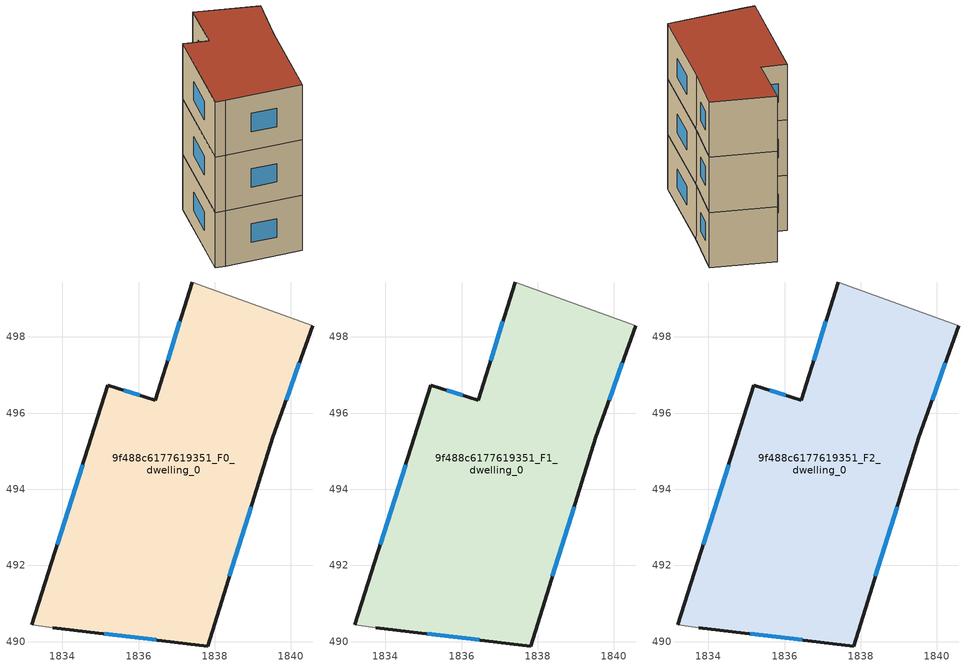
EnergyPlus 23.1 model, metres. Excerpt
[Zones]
9f488c6177619351_F0_dwelling_0
 floor ground (EU_floor_Construction): 1840.58,498.3 1839.53,495.37 1837.82,489.88 1833.75,490.37 1833.2,490.45 1835.2,496.74 1836.45,496.33 1837.41,499.44 z0
 wall outside (EU_wall_Construction): 1833.75,490.37 1837.82,489.88 1839.53,495.37 1840.58,498.3 / 1837.41,499.44 1836.45,496.33 1835.2,496.74 1833.2,490.45 z0:3
 wall adiabatic (EU_wall_Construction): 1840.58,498.3 1837.41,499.44 / 1833.2,490.45 1833.75,490.37 z0:3
 window (EU_Window_Construction): 1839.88,496.34 1840.23,497.32 / 1838.39,491.71 1838.96,493.54 / 1835.1,490.21 1836.46,490.04 / 1834.53,494.64 1833.86,492.54 / 1836.03,496.47 1835.61,496.6 / 1837.09,498.41 1836.77,497.37 z1:2
9f488c6177619351_F1_dwelling_0
 floor to 9f488c6177619351_F0_dwelling_0 (EU_floor_Construction): 1840.58,498.3 1839.53,495.37 1837.82,489.88 1833.75,490.37 1833.2,490.45 1835.2,496.74 1836.45,496.33 1837.41,499.44 z3
 wall outside (EU_wall_Construction): 1833.75,490.37 1837.82,489.88 1839.53,495.37 1840.58,498.3 / 1837.41,499.44 1836.45,496.33 1835.2,496.74 1833.2,490.45 z3:6
 wall adiabatic (EU_wall_Construction): 1840.58,498.3 1837.41,499.44 / 1833.2,490.45 1833.75,490.37 z3:6
 window (EU_Window_Construction): 1839.88,496.34 1840.23,497.32 / 1838.39,491.71 1838.96,493.54 / 1835.1,490.21 1836.46,490.04 / 1834.53,494.64 1833.86,492.54 / 1836.03,496.47 1835.61,496.6 / 1837.09,498.41 1836.77,497.37 z4:5
9f488c6177619351_F2_dwelling_0
 floor to 9f488c6177619351_F1_dwelling_0 (EU_floor_Construction): 1840.58,498.3 1839.53,495.37 1837.82,489.88 1833.75,490.37 1833.2,490.45 1835.2,496.74 1836.45,496.33 1837.41,499.44 z6
 wall outside (EU_wall_Construction): 1833.75,490.37 1837.82,489.88 1839.53,495.37 1840.58,498.3 / 1837.41,499.44 1836.45,496.33 1835.2,496.74 1833.2,490.45 z6:9
 wall adiabatic (EU_wall_Construction): 1840.58,498.3 1837.41,499.44 / 1833.2,490.45 1833.75,490.37 z6:9
 window (EU_Window_Construction): 1839.88,496.34 1840.23,497.32 / 1838.39,491.71 1838.96,493.54 / 1835.1,490.21 1836.46,490.04 / 1834.53,494.64 1833.86,492.54 / 1836.03,496.47 1835.61,496.6 / 1837.09,498.41 1836.77,497.37 z7:8
 roof outside (EU_roof_Construction): 1837.82,489.88 1839.53,495.37 1840.58,498.3 1837.41,499.44 1836.45,496.33 1835.2,496.74 1833.2,490.45 1833.75,490.37 z9
[Building]
EU S2 Campaign: North Axis=0; Terrain=City; Solar Distribution=FullExterior
[Site:Location]
Bologna: Latitude=44.5; Longitude=11.25; Time Zone=1; Elevation=37
[SizingPeriod:WeatherFileDays]
AnnualSizingPeriod: Begin Month=1; Begin Day of Month=1; End Month=12; End Day of Month=31; Day of Week for Start Day=Monday; Use Weather File Daylight Saving Period=No; Use Weather File Rain and Snow Indicators=No
[MATERIAL]
EU_InternalMass_Material: Roughness=MediumRough; Thickness=0.1; Conductivity=1; Density=1800; Specific Heat=900; Thermal Absorptance=0.9; Solar Absorptance=0.7; Visible Absorptance=0.7
[MATERIAL:NOMASS] Roughness=MediumRough; Thermal Absorptance=0.9; Solar Absorptance=0.7; Visible Absorptance=0.7
Name | Thermal Resistance
EU_wall_NoMass | 0.937881
EU_roof_NoMass | 0.548572
EU_floor_NoMass | 0.71348
[WINDOWMATERIAL:SIMPLEGLAZINGSYSTEM]
EU_Window_SimpleGlazing: UFactor=4.25633; Solar Heat Gain Coefficient=0.85; Visible Transmittance=0.85
[CONSTRUCTION]
EU_wall_Construction: EU_wall_NoMass
EU_roof_Construction: EU_roof_NoMass
EU_floor_Construction: EU_floor_NoMass
EU_Window_Construction: EU_Window_SimpleGlazing
EU_InternalMass_Construction: EU_InternalMass_Material
[ZONE] Type=1; Multiplier=1; Ceiling Height=autocalculate; Floor Area=autocalculate; Part of Total Floor Area=Yes
Name | Volume
9f488c6177619351_F0_dwelling_0 | 115.957
9f488c6177619351_F1_dwelling_0; 9f488c6177619351_F2_dwelling_0 | 115.958
[INTERNALMASS] Construction=EU_InternalMass_Construction; Surface Area=38.6525
Name | Zone or ZoneList
9f488c6177619351_F0_dwelling_0_EU_InternalMass | 9f488c6177619351_F0_dwelling_0
9f488c6177619351_F1_dwelling_0_EU_InternalMass | 9f488c6177619351_F1_dwelling_0
9f488c6177619351_F2_dwelling_0_EU_InternalMass | 9f488c6177619351_F2_dwelling_0
[OTHEREQUIPMENT] Fuel Type=Electricity; Design Level Calculation Method=Watts/Area; Power per Zone Floor Area=1; Fraction Latent=0; Fraction Radiant=0; Fraction Lost=0; Carbon Dioxide Generation Rate=0; EndUse Subcategory=EU_Step8_InternalGains
Name | Zone or ZoneList or Space or SpaceList | Schedule
EU_Step8_InternalGain_9f488c6177619351_F0_dwelling_0_f000 | 9f488c6177619351_F0_dwelling_0 | EU_Step8_GainSchedule_9f488c6177619351_F0_dwelling_0_f000
EU_Step8_InternalGain_9f488c6177619351_F1_dwelling_0_f000 | 9f488c6177619351_F1_dwelling_0 | EU_Step8_GainSchedule_9f488c6177619351_F1_dwelling_0_f000
EU_Step8_InternalGain_9f488c6177619351_F2_dwelling_0_f000 | 9f488c6177619351_F2_dwelling_0 | EU_Step8_GainSchedule_9f488c6177619351_F2_dwelling_0_f000
[ZONEVENTILATION:DESIGNFLOWRATE] Schedule=EU_AlwaysOn; Design Flow Rate Calculation Method=AirChanges/Hour; Air Changes per Hour=0.687892; Ventilation Type=Natural; Fan Pressure Rise=0; Fan Total Efficiency=1; Constant Term Coefficient=1; Temperature Term Coefficient=0; Velocity Term Coefficient=0; Velocity Squared Term Coefficient=0; Minimum Indoor Temperature=-100; Maximum Indoor Temperature=100; Delta Temperature=-100; Minimum Outdoor Temperature=-100; Maximum Outdoor Temperature=100; Maximum Wind Speed=40
Name | Zone or ZoneList or Space or SpaceList
EU_ConstantAir_9f488c6177619351_F0_dwelling_0 | 9f488c6177619351_F0_dwelling_0
EU_ConstantAir_9f488c6177619351_F1_dwelling_0 | 9f488c6177619351_F1_dwelling_0
EU_ConstantAir_9f488c6177619351_F2_dwelling_0 | 9f488c6177619351_F2_dwelling_0
[HVACTEMPLATE:THERMOSTAT] Constant Heating Setpoint=20; Constant Cooling Setpoint=50
EU_HeatOnly_9f488c6177619351_F0_dwelling_0; EU_HeatOnly_9f488c6177619351_F1_dwelling_0; EU_HeatOnly_9f488c6177619351_F2_dwelling_0
[HVACTEMPLATE:ZONE:IDEALLOADSAIRSYSTEM] System Availability Schedule=EU_AlwaysOn; Maximum Heating Supply Air Temperature=50; Minimum Cooling Supply Air Temperature=13; Maximum Heating Supply Air Humidity Ratio=0.0156; Minimum Cooling Supply Air Humidity Ratio=0.0077; Heating Limit=NoLimit; Cooling Limit=NoLimit; Heating Availability Schedule=EU_AlwaysOn; Cooling Availability Schedule=EU_CoolingOff; Dehumidification Control Type=ConstantSensibleHeatRatio; Cooling Sensible Heat Ratio=0.7; Dehumidification Setpoint=60; Humidification Control Type=None; Humidification Setpoint=30; Outdoor Air Method=None; Outdoor Air Flow Rate per Person=0.00944; Outdoor Air Flow Rate per Zone Floor Area=0; Outdoor Air Flow Rate per Zone=0; Demand Controlled Ventilation Type=None; Outdoor Air Economizer Type=NoEconomizer; Heat Recovery Type=None; Sensible Heat Recovery Effectiveness=0.7; Latent Heat Recovery Effectiveness=0.65
Name | Template Thermostat
9f488c6177619351_F0_dwelling_0 | EU_HeatOnly_9f488c6177619351_F0_dwelling_0
9f488c6177619351_F1_dwelling_0 | EU_HeatOnly_9f488c6177619351_F1_dwelling_0
9f488c6177619351_F2_dwelling_0 | EU_HeatOnly_9f488c6177619351_F2_dwelling_0
[SIZING:ZONE] Zone Cooling Design Supply Air Temperature Input Method=SupplyAirTemperature; Zone Cooling Design Supply Air Temperature=13; Zone Heating Design Supply Air Temperature Input Method=SupplyAirTemperature; Zone Heating Design Supply Air Temperature=50; Zone Cooling Design Supply Air Humidity Ratio=0.008; Zone Heating Design Supply Air Humidity Ratio=0.008; Cooling Design Air Flow Method=DesignDay; Cooling Design Air Flow Rate=0; Cooling Minimum Air Flow per Zone Floor Area=0.000762; Cooling Minimum Air Flow=0; Cooling Minimum Air Flow Fraction=0.2; Heating Design Air Flow Method=DesignDay; Heating Design Air Flow Rate=0; Heating Maximum Air Flow per Zone Floor Area=0.002032; Heating Maximum Air Flow=0.141576; Heating Maximum Air Flow Fraction=0.3; Account for Dedicated Outdoor Air System=No; Dedicated Outdoor Air System Control Strategy=NeutralSupplyAir; Dedicated Outdoor Air Low Setpoint Temperature for Design=autosize; Dedicated Outdoor Air High Setpoint Temperature for Design=autosize; Zone Load Sizing Method=Sensible Load Only No Latent Load; Zone Latent Cooling Design Supply Air Humidity Ratio Input Method=HumidityRatioDifference; Zone Cooling Design Supply Air Humidity Ratio Difference=0.005; Zone Latent Heating Design Supply Air Humidity Ratio Input Method=HumidityRatioDifference; Zone Humidification Design Supply Air Humidity Ratio Difference=0.005
9f488c6177619351_F0_dwelling_0; 9f488c6177619351_F1_dwelling_0; 9f488c6177619351_F2_dwelling_0
[SCHEDULE:CONSTANT]
Name | Hourly Value
EU_AlwaysOn | 1
EU_CoolingOff | 0
[SCHEDULE:FILE] Column Number=1; Rows to Skip at Top=0; Number of Hours of Data=8760; Column Separator=Comma; Interpolate to Timestep=No; Minutes per Item=60; Adjust Schedule for Daylight Savings=Yes
Name | File
EU_Step8_GainSchedule_9f488c6177619351_F0_dwelling_0_f000 | ../../schedules/9f488c6177619351/9f488c6177619351_F0_dwelling_0_f000_gain.csv
EU_Step8_GainSchedule_9f488c6177619351_F1_dwelling_0_f000 | ../../schedules/9f488c6177619351/9f488c6177619351_F1_dwelling_0_f000_gain.csv
EU_Step8_GainSchedule_9f488c6177619351_F2_dwelling_0_f000 | ../../schedules/9f488c6177619351/9f488c6177619351_F2_dwelling_0_f000_gain.csv
